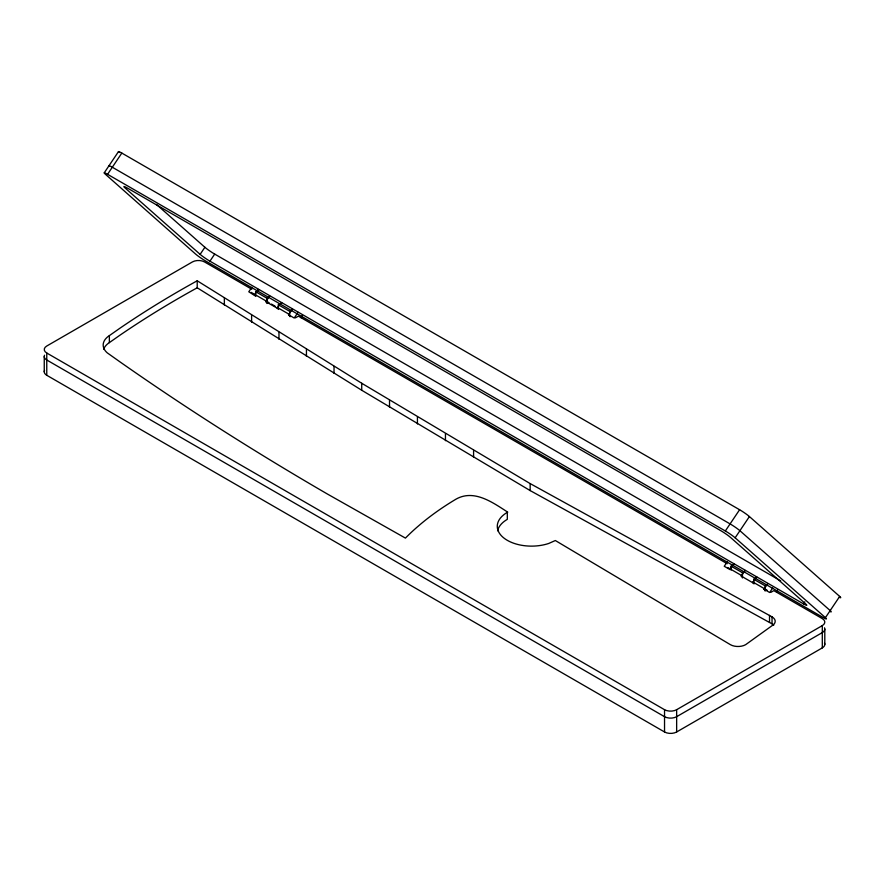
<?xml version="1.0" encoding="UTF-8"?>
<svg xmlns="http://www.w3.org/2000/svg" width="885" height="885" viewBox="0 0 885 885"><rect width="100%" height="100%" fill="white"/><g stroke="black" fill="none" stroke-linecap="round" stroke-linejoin="round"><path stroke-width="1.33" d="M44.25 371.788L44.25 356.5M824.51 643.107A8.562 4.945 0 0 1 822.298 647.886L676.649 731.972A8.562 4.945 0 0 1 664.535 731.972L46.761 375.284L46.761 353.015A8.562 4.945 0 0 1 46.761 346.024L192.41 261.938A8.562 4.945 0 0 1 204.523 261.938L251.794 289.229M664.535 731.972L664.535 709.693L46.761 353.015M676.649 731.972L676.649 709.693L822.298 625.606A8.562 4.945 0 0 0 822.298 618.604L773.844 590.638L770.813 592.386M822.298 647.886L822.298 625.606M824.798 644.391L824.798 629.102M104.231 172.84L118.49 151.6M839.688 596.424L825.417 617.664A8.562 0.819 33.9 0 1 823.116 617.487L205.342 260.821A8.562 0.819 33.9 0 1 195.53 254.006L105.26 174.135A8.562 0.819 33.9 0 1 107.561 174.312L121.82 153.072L739.606 509.738A8.562 0.819 33.9 0 1 749.418 516.552L839.688 596.424A8.562 0.819 33.9 0 1 839.411 597.331M200.132 254.36L124.885 187.775A8.562 0.819 33.8 0 1 127.186 187.952L720.733 530.635A8.562 0.808 33.9 0 1 730.545 537.449L805.792 604.035A8.562 0.819 33.9 0 1 803.491 603.858L209.944 261.175A8.562 0.819 33.9 0 1 200.132 254.36L204.889 247.28L156.435 204.413M209.944 261.175L214.701 254.095L780.725 580.881M251.816 287.293L248.785 291.784L255.876 296.309M254.471 295.07L258.287 289.384M267.237 302.869L265.821 301.619L269.648 295.933M278.587 309.429L277.182 308.179L280.235 303.632M290.645 316.609L288.532 314.739L292.36 309.053M298.035 312.328L294.218 318.014L288.532 314.739M107.561 174.312L725.335 530.978L739.606 509.738M825.417 617.664L735.147 537.803L749.418 516.552M727.271 561.765L724.251 566.267L729.926 569.553L733.742 563.856M742.692 577.352L741.276 576.102L745.104 570.416M754.042 583.901L752.637 582.662L756.454 576.976M765.403 590.461L763.987 589.222L767.815 583.525M772.727 587.95L769.673 592.496L763.987 589.222M803.491 603.858L804.852 601.833M507.758 512.161C492.845 502.603 474.205 488.907 456.052 499.129A334.331 193.018 0 0 0 420.386 524.307L416.459 527.681A334.331 193.018 0 0 0 405.43 538.102L327.428 494.04A3298.616 1904.443 0 0 1 120.548 362.275L107.24 352.838A24.548 14.171 0 0 1 109.364 335.625L119.951 328.202A1047.563 604.809 0 0 1 197.211 280.788L361.722 383.26L530.159 483.586L772.041 616.878A10.786 6.228 0 0 1 772.041 625.695L745.657 644.667A10.786 6.228 0 0 1 730.39 644.667L555.337 540.525L548.678 543.478A34.261 19.78 0 0 1 504.361 538.39A34.261 19.78 0 0 1 507.315 512.36L507.315 519.351A34.261 19.78 0 0 0 497.58 530.757M103.678 349.177A24.548 14.171 0 0 1 109.364 342.617L119.951 335.194A1047.563 604.809 0 0 1 197.211 287.791L197.211 280.788M255.621 295.601L255.621 291.674L259.028 289.705M255.621 291.674L266.982 298.223L269.25 296.917M278.332 308.721L278.332 304.783L281.74 302.814M278.332 304.783L289.694 311.343L291.962 310.027M295.369 317.892L298.4 316.144L727.227 563.723M731.065 570.084L731.065 566.146L734.473 564.188M731.065 566.146L742.426 572.706L744.694 571.4M753.777 583.193L753.777 579.266L757.184 577.297M753.777 579.266L765.138 585.815L767.406 584.509M197.211 287.791L361.722 390.252L530.159 490.578L772.041 623.87A10.786 6.228 0 0 1 773.755 625.164M251.141 292.349L269.073 302.703M271.463 304.086L275.047 306.155M277.436 307.537L289.395 314.44M727.78 567.539L742.128 575.814M752.881 582.031L767.229 590.317M741.276 576.102L752.637 582.662M265.821 301.619L277.182 308.179M830.174 610.584L739.915 530.712A8.562 0.819 33.9 0 0 730.092 523.909L112.318 167.232A8.562 0.819 33.9 0 0 109.253 166.314M772.041 616.878L772.041 623.87M769.519 615.374L769.519 622.365M765.138 585.815L765.138 591.069M742.426 572.706L742.426 577.949M530.159 483.586L530.159 490.578M473.586 450.388L473.586 457.379M445.454 433.694L445.454 440.686M417.432 416.946L417.432 423.937M389.522 400.131L389.522 407.122M361.722 383.26L361.722 390.252M334.032 366.335L334.032 373.326M306.442 349.343L306.442 356.334M289.694 311.343L289.694 316.587M278.974 332.295L278.974 339.287M266.982 298.223L266.982 303.466M251.605 315.182L251.605 322.173M224.359 298.013L224.359 305.015M109.364 335.625L109.364 342.617M830.174 610.573A8.562 0.819 33.9 0 1 830.395 611.701M214.701 254.095A8.562 0.819 33.9 0 1 204.889 247.28M725.335 530.978A8.562 0.819 33.9 0 1 735.147 537.803M119.077 152.497A8.562 0.819 33.9 0 1 121.82 153.072M777.616 590.007A4.823 2.777 -60 0 1 776.565 592.253M302.161 315.525A4.823 2.777 -60 0 1 301.11 317.77M46.761 375.284A8.562 4.945 0 0 1 44.538 370.505M824.51 627.819A8.562 4.945 0 0 1 822.298 632.598L676.649 716.684A8.562 4.945 0 0 1 664.535 716.684L46.761 359.996A8.562 4.945 0 0 1 44.538 355.217M676.649 709.693A8.562 4.945 0 0 1 664.535 709.693"/></g></svg>
